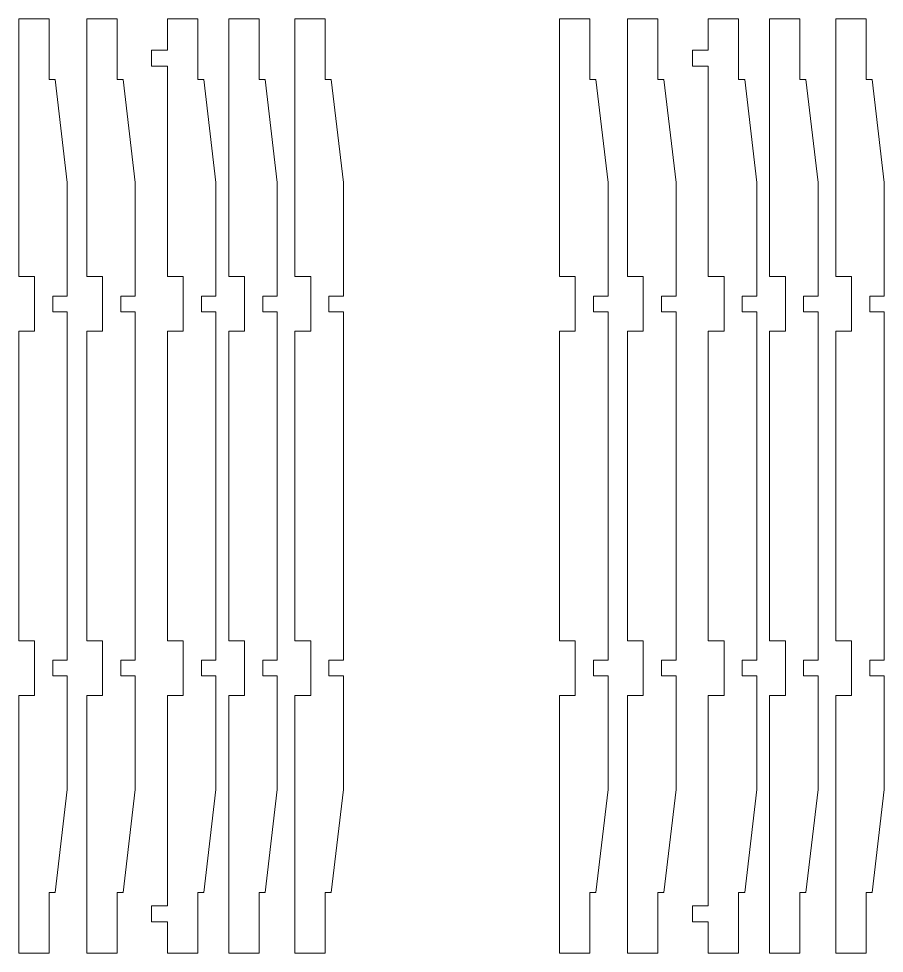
# Model space of a CAD drawing. Header units: centimetres. Extents: x -85 to 118, y -38 to 74.
# Drawn here: x -68.5 to -54.24, y -9.9 to 5.5 of the extents above; entities that cross this region are included whole.
import ezdxf

# ---------------------------------------------------------------- set-up
doc = ezdxf.new("R2010")
doc.units = ezdxf.units.CM
doc.header["$MEASUREMENT"] = 0

msp = doc.modelspace()

# ---------------------------------------------------------------- linework, layer by layer
at = {"lineweight": 9}
for points, knots in [([(-67.94127, 0.67302), (-67.94127, 0.67302), (-67.70128, 0.67302), (-67.70128, 0.67302), (-67.70128, 0.67302), (-67.70128, 0.67302), (-67.70128, -5.06665), (-67.70128, -5.06665), (-67.70128, -5.06665), (-67.70128, -5.06665), (-67.94127, -5.06665), (-67.94127, -5.06665), (-67.94127, -5.06665), (-67.94127, -5.06665), (-67.94127, -5.32663), (-67.94127, -5.32663), (-67.94127, -5.32663), (-67.94127, -5.32663), (-67.70128, -5.32663), (-67.70128, -5.32663), (-67.70128, -5.32663), (-67.70128, -5.32663), (-67.70128, -7.19653), (-67.70128, -7.19653), (-67.70128, -7.19653), (-67.70128, -7.19653), (-67.90127, -8.89643), (-67.90127, -8.89643), (-67.90127, -8.89643), (-67.90127, -8.89643), (-68.00126, -8.89643), (-68.00126, -8.89643), (-68.00126, -8.89643), (-68.00126, -8.89643), (-68.00126, -9.89637), (-68.00126, -9.89637), (-68.00126, -9.89637), (-68.00126, -9.89637), (-68.50124, -9.89637), (-68.50124, -9.89637), (-68.50124, -9.89637), (-68.50124, -9.89637), (-68.50124, -5.64662), (-68.50124, -5.64662), (-68.50124, -5.64662), (-68.50124, -5.64662), (-68.24125, -5.64662), (-68.24125, -5.64662), (-68.24125, -5.64662), (-68.24125, -5.64662), (-68.24125, -4.74667), (-68.24125, -4.74667), (-68.24125, -4.74667), (-68.24125, -4.74667), (-68.50124, -4.74667), (-68.50124, -4.74667), (-68.50124, -4.74667), (-68.50124, -4.74667), (-68.50124, 0.35304), (-68.50124, 0.35304), (-68.50124, 0.35304), (-68.50124, 0.35304), (-68.24125, 0.35304), (-68.24125, 0.35304), (-68.24125, 0.35304), (-68.24125, 0.35304), (-68.24125, 1.25298), (-68.24125, 1.25298), (-68.24125, 1.25298), (-68.24125, 1.25298), (-68.50124, 1.25298), (-68.50124, 1.25298), (-68.50124, 1.25298), (-68.50124, 1.25298), (-68.50124, 5.50273), (-68.50124, 5.50273), (-68.50124, 5.50273), (-68.50124, 5.50273), (-68.00126, 5.50273), (-68.00126, 5.50273), (-68.00126, 5.50273), (-68.00126, 5.50273), (-68.00126, 4.50279), (-68.00126, 4.50279), (-68.00126, 4.50279), (-68.00126, 4.50279), (-67.90127, 4.50279), (-67.90127, 4.50279), (-67.90127, 4.50279), (-67.90127, 4.50279), (-67.70128, 2.80289), (-67.70128, 2.80289), (-67.70128, 2.80289), (-67.70128, 2.80289), (-67.70128, 0.933), (-67.70128, 0.933), (-67.70128, 0.933), (-67.70128, 0.933), (-67.94127, 0.933), (-67.94127, 0.933), (-67.94127, 0.933), (-67.94127, 0.933), (-67.94127, 0.67302), (-67.94127, 0.67302)], [0, 0, 0, 0, 0.03703704, 0.03703704, 0.03703704, 0.03703704, 0.07407407, 0.07407407, 0.07407407, 0.07407407, 0.11111111, 0.11111111, 0.11111111, 0.11111111, 0.14814815, 0.14814815, 0.14814815, 0.14814815, 0.18518519, 0.18518519, 0.18518519, 0.18518519, 0.22222222, 0.22222222, 0.22222222, 0.22222222, 0.25925926, 0.25925926, 0.25925926, 0.25925926, 0.2962963, 0.2962963, 0.2962963, 0.2962963, 0.33333333, 0.33333333, 0.33333333, 0.33333333, 0.37037037, 0.37037037, 0.37037037, 0.37037037, 0.40740741, 0.40740741, 0.40740741, 0.40740741, 0.44444444, 0.44444444, 0.44444444, 0.44444444, 0.48148148, 0.48148148, 0.48148148, 0.48148148, 0.51851852, 0.51851852, 0.51851852, 0.51851852, 0.55555556, 0.55555556, 0.55555556, 0.55555556, 0.59259259, 0.59259259, 0.59259259, 0.59259259, 0.62962963, 0.62962963, 0.62962963, 0.62962963, 0.66666667, 0.66666667, 0.66666667, 0.66666667, 0.7037037, 0.7037037, 0.7037037, 0.7037037, 0.74074074, 0.74074074, 0.74074074, 0.74074074, 0.77777778, 0.77777778, 0.77777778, 0.77777778, 0.81481481, 0.81481481, 0.81481481, 0.81481481, 0.85185185, 0.85185185, 0.85185185, 0.85185185, 0.88888889, 0.88888889, 0.88888889, 0.88888889, 0.92592593, 0.92592593, 0.92592593, 0.92592593, 1, 1, 1, 1]), ([(-66.58135, 2.80289), (-66.58135, 2.80289), (-66.78134, 4.50279), (-66.78134, 4.50279), (-66.78134, 4.50279), (-66.78134, 4.50279), (-66.88133, 4.50279), (-66.88133, 4.50279), (-66.88133, 4.50279), (-66.88133, 4.50279), (-66.88133, 5.50273), (-66.88133, 5.50273), (-66.88133, 5.50273), (-66.88133, 5.50273), (-67.3813, 5.50273), (-67.3813, 5.50273), (-67.3813, 5.50273), (-67.3813, 5.50273), (-67.3813, 1.25298), (-67.3813, 1.25298), (-67.3813, 1.25298), (-67.3813, 1.25298), (-67.12132, 1.25298), (-67.12132, 1.25298), (-67.12132, 1.25298), (-67.12132, 1.25298), (-67.12132, 0.35304), (-67.12132, 0.35304), (-67.12132, 0.35304), (-67.12132, 0.35304), (-67.3813, 0.35304), (-67.3813, 0.35304), (-67.3813, 0.35304), (-67.3813, 0.35304), (-67.3813, -4.74667), (-67.3813, -4.74667), (-67.3813, -4.74667), (-67.3813, -4.74667), (-67.12132, -4.74667), (-67.12132, -4.74667), (-67.12132, -4.74667), (-67.12132, -4.74667), (-67.12132, -5.64662), (-67.12132, -5.64662), (-67.12132, -5.64662), (-67.12132, -5.64662), (-67.3813, -5.64662), (-67.3813, -5.64662), (-67.3813, -5.64662), (-67.3813, -5.64662), (-67.3813, -9.89637), (-67.3813, -9.89637), (-67.3813, -9.89637), (-67.3813, -9.89637), (-66.88133, -9.89637), (-66.88133, -9.89637), (-66.88133, -9.89637), (-66.88133, -9.89637), (-66.88133, -8.89643), (-66.88133, -8.89643), (-66.88133, -8.89643), (-66.88133, -8.89643), (-66.78134, -8.89643), (-66.78134, -8.89643), (-66.78134, -8.89643), (-66.78134, -8.89643), (-66.58135, -7.19653), (-66.58135, -7.19653), (-66.58135, -7.19653), (-66.58135, -7.19653), (-66.58135, -5.32663), (-66.58135, -5.32663), (-66.58135, -5.32663), (-66.58135, -5.32663), (-66.82133, -5.32663), (-66.82133, -5.32663), (-66.82133, -5.32663), (-66.82133, -5.32663), (-66.82133, -5.06665), (-66.82133, -5.06665), (-66.82133, -5.06665), (-66.82133, -5.06665), (-66.58135, -5.06665), (-66.58135, -5.06665), (-66.58135, -5.06665), (-66.58135, -5.06665), (-66.58135, 0.67302), (-66.58135, 0.67302), (-66.58135, 0.67302), (-66.58135, 0.67302), (-66.82133, 0.67302), (-66.82133, 0.67302), (-66.82133, 0.67302), (-66.82133, 0.67302), (-66.82133, 0.933), (-66.82133, 0.933), (-66.82133, 0.933), (-66.82133, 0.933), (-66.58135, 0.933), (-66.58135, 0.933), (-66.58135, 0.933), (-66.58135, 0.933), (-66.58135, 2.80289), (-66.58135, 2.80289)], [0, 0, 0, 0, 0.03703704, 0.03703704, 0.03703704, 0.03703704, 0.07407407, 0.07407407, 0.07407407, 0.07407407, 0.11111111, 0.11111111, 0.11111111, 0.11111111, 0.14814815, 0.14814815, 0.14814815, 0.14814815, 0.18518519, 0.18518519, 0.18518519, 0.18518519, 0.22222222, 0.22222222, 0.22222222, 0.22222222, 0.25925926, 0.25925926, 0.25925926, 0.25925926, 0.2962963, 0.2962963, 0.2962963, 0.2962963, 0.33333333, 0.33333333, 0.33333333, 0.33333333, 0.37037037, 0.37037037, 0.37037037, 0.37037037, 0.40740741, 0.40740741, 0.40740741, 0.40740741, 0.44444444, 0.44444444, 0.44444444, 0.44444444, 0.48148148, 0.48148148, 0.48148148, 0.48148148, 0.51851852, 0.51851852, 0.51851852, 0.51851852, 0.55555556, 0.55555556, 0.55555556, 0.55555556, 0.59259259, 0.59259259, 0.59259259, 0.59259259, 0.62962963, 0.62962963, 0.62962963, 0.62962963, 0.66666667, 0.66666667, 0.66666667, 0.66666667, 0.7037037, 0.7037037, 0.7037037, 0.7037037, 0.74074074, 0.74074074, 0.74074074, 0.74074074, 0.77777778, 0.77777778, 0.77777778, 0.77777778, 0.81481481, 0.81481481, 0.81481481, 0.81481481, 0.85185185, 0.85185185, 0.85185185, 0.85185185, 0.88888889, 0.88888889, 0.88888889, 0.88888889, 0.92592593, 0.92592593, 0.92592593, 0.92592593, 1, 1, 1, 1]), ([(-66.31136, -9.11641), (-66.31136, -9.11641), (-66.05138, -9.11641), (-66.05138, -9.11641), (-66.05138, -9.11641), (-66.05138, -9.11641), (-66.05138, -5.64662), (-66.05138, -5.64662), (-66.05138, -5.64662), (-66.05138, -5.64662), (-65.79139, -5.64662), (-65.79139, -5.64662), (-65.79139, -5.64662), (-65.79139, -5.64662), (-65.79139, -4.74667), (-65.79139, -4.74667), (-65.79139, -4.74667), (-65.79139, -4.74667), (-66.05138, -4.74667), (-66.05138, -4.74667), (-66.05138, -4.74667), (-66.05138, -4.74667), (-66.05138, 0.35304), (-66.05138, 0.35304), (-66.05138, 0.35304), (-66.05138, 0.35304), (-65.79139, 0.35304), (-65.79139, 0.35304), (-65.79139, 0.35304), (-65.79139, 0.35304), (-65.79139, 1.25298), (-65.79139, 1.25298), (-65.79139, 1.25298), (-65.79139, 1.25298), (-66.05138, 1.25298), (-66.05138, 1.25298), (-66.05138, 1.25298), (-66.05138, 1.25298), (-66.05138, 4.72278), (-66.05138, 4.72278), (-66.05138, 4.72278), (-66.05138, 4.72278), (-66.31136, 4.72278), (-66.31136, 4.72278), (-66.31136, 4.72278), (-66.31136, 4.72278), (-66.31136, 4.98276), (-66.31136, 4.98276), (-66.31136, 4.98276), (-66.31136, 4.98276), (-66.05138, 4.98276), (-66.05138, 4.98276), (-66.05138, 4.98276), (-66.05138, 4.98276), (-66.05138, 5.50273), (-66.05138, 5.50273), (-66.05138, 5.50273), (-66.05138, 5.50273), (-65.55141, 5.50273), (-65.55141, 5.50273), (-65.55141, 5.50273), (-65.55141, 5.50273), (-65.55141, 4.50279), (-65.55141, 4.50279), (-65.55141, 4.50279), (-65.55141, 4.50279), (-65.45141, 4.50279), (-65.45141, 4.50279), (-65.45141, 4.50279), (-65.45141, 4.50279), (-65.25143, 2.80289), (-65.25143, 2.80289), (-65.25143, 2.80289), (-65.25143, 2.80289), (-65.25143, 0.933), (-65.25143, 0.933), (-65.25143, 0.933), (-65.25143, 0.933), (-65.49141, 0.933), (-65.49141, 0.933), (-65.49141, 0.933), (-65.49141, 0.933), (-65.49141, 0.67302), (-65.49141, 0.67302), (-65.49141, 0.67302), (-65.49141, 0.67302), (-65.25143, 0.67302), (-65.25143, 0.67302), (-65.25143, 0.67302), (-65.25143, 0.67302), (-65.25143, -5.06665), (-65.25143, -5.06665), (-65.25143, -5.06665), (-65.25143, -5.06665), (-65.49141, -5.06665), (-65.49141, -5.06665), (-65.49141, -5.06665), (-65.49141, -5.06665), (-65.49141, -5.32663), (-65.49141, -5.32663), (-65.49141, -5.32663), (-65.49141, -5.32663), (-65.25143, -5.32663), (-65.25143, -5.32663), (-65.25143, -5.32663), (-65.25143, -5.32663), (-65.25143, -7.19653), (-65.25143, -7.19653), (-65.25143, -7.19653), (-65.25143, -7.19653), (-65.45141, -8.89643), (-65.45141, -8.89643), (-65.45141, -8.89643), (-65.45141, -8.89643), (-65.55141, -8.89643), (-65.55141, -8.89643), (-65.55141, -8.89643), (-65.55141, -8.89643), (-65.55141, -9.89637), (-65.55141, -9.89637), (-65.55141, -9.89637), (-65.55141, -9.89637), (-66.05138, -9.89637), (-66.05138, -9.89637), (-66.05138, -9.89637), (-66.05138, -9.89637), (-66.05138, -9.3764), (-66.05138, -9.3764), (-66.05138, -9.3764), (-66.05138, -9.3764), (-66.31136, -9.3764), (-66.31136, -9.3764), (-66.31136, -9.3764), (-66.31136, -9.3764), (-66.31136, -9.11641), (-66.31136, -9.11641)], [0, 0, 0, 0, 0.02857143, 0.02857143, 0.02857143, 0.02857143, 0.05714286, 0.05714286, 0.05714286, 0.05714286, 0.08571429, 0.08571429, 0.08571429, 0.08571429, 0.11428571, 0.11428571, 0.11428571, 0.11428571, 0.14285714, 0.14285714, 0.14285714, 0.14285714, 0.17142857, 0.17142857, 0.17142857, 0.17142857, 0.2, 0.2, 0.2, 0.2, 0.22857143, 0.22857143, 0.22857143, 0.22857143, 0.25714286, 0.25714286, 0.25714286, 0.25714286, 0.28571429, 0.28571429, 0.28571429, 0.28571429, 0.31428571, 0.31428571, 0.31428571, 0.31428571, 0.34285714, 0.34285714, 0.34285714, 0.34285714, 0.37142857, 0.37142857, 0.37142857, 0.37142857, 0.4, 0.4, 0.4, 0.4, 0.42857143, 0.42857143, 0.42857143, 0.42857143, 0.45714286, 0.45714286, 0.45714286, 0.45714286, 0.48571429, 0.48571429, 0.48571429, 0.48571429, 0.51428571, 0.51428571, 0.51428571, 0.51428571, 0.54285714, 0.54285714, 0.54285714, 0.54285714, 0.57142857, 0.57142857, 0.57142857, 0.57142857, 0.6, 0.6, 0.6, 0.6, 0.62857143, 0.62857143, 0.62857143, 0.62857143, 0.65714286, 0.65714286, 0.65714286, 0.65714286, 0.68571429, 0.68571429, 0.68571429, 0.68571429, 0.71428571, 0.71428571, 0.71428571, 0.71428571, 0.74285714, 0.74285714, 0.74285714, 0.74285714, 0.77142857, 0.77142857, 0.77142857, 0.77142857, 0.8, 0.8, 0.8, 0.8, 0.82857143, 0.82857143, 0.82857143, 0.82857143, 0.85714286, 0.85714286, 0.85714286, 0.85714286, 0.88571429, 0.88571429, 0.88571429, 0.88571429, 0.91428571, 0.91428571, 0.91428571, 0.91428571, 0.94285714, 0.94285714, 0.94285714, 0.94285714, 1, 1, 1, 1]), ([(-64.78145, -5.64662), (-64.78145, -5.64662), (-65.04144, -5.64662), (-65.04144, -5.64662), (-65.04144, -5.64662), (-65.04144, -5.64662), (-65.04144, -9.89637), (-65.04144, -9.89637), (-65.04144, -9.89637), (-65.04144, -9.89637), (-64.54147, -9.89637), (-64.54147, -9.89637), (-64.54147, -9.89637), (-64.54147, -9.89637), (-64.54147, -8.89643), (-64.54147, -8.89643), (-64.54147, -8.89643), (-64.54147, -8.89643), (-64.44147, -8.89643), (-64.44147, -8.89643), (-64.44147, -8.89643), (-64.44147, -8.89643), (-64.24148, -7.19653), (-64.24148, -7.19653), (-64.24148, -7.19653), (-64.24148, -7.19653), (-64.24148, -5.32663), (-64.24148, -5.32663), (-64.24148, -5.32663), (-64.24148, -5.32663), (-64.48147, -5.32663), (-64.48147, -5.32663), (-64.48147, -5.32663), (-64.48147, -5.32663), (-64.48147, -5.06665), (-64.48147, -5.06665), (-64.48147, -5.06665), (-64.48147, -5.06665), (-64.24148, -5.06665), (-64.24148, -5.06665), (-64.24148, -5.06665), (-64.24148, -5.06665), (-64.24148, 0.67302), (-64.24148, 0.67302), (-64.24148, 0.67302), (-64.24148, 0.67302), (-64.48147, 0.67302), (-64.48147, 0.67302), (-64.48147, 0.67302), (-64.48147, 0.67302), (-64.48147, 0.933), (-64.48147, 0.933), (-64.48147, 0.933), (-64.48147, 0.933), (-64.24148, 0.933), (-64.24148, 0.933), (-64.24148, 0.933), (-64.24148, 0.933), (-64.24148, 2.80289), (-64.24148, 2.80289), (-64.24148, 2.80289), (-64.24148, 2.80289), (-64.44147, 4.50279), (-64.44147, 4.50279), (-64.44147, 4.50279), (-64.44147, 4.50279), (-64.54147, 4.50279), (-64.54147, 4.50279), (-64.54147, 4.50279), (-64.54147, 4.50279), (-64.54147, 5.50273), (-64.54147, 5.50273), (-64.54147, 5.50273), (-64.54147, 5.50273), (-65.04144, 5.50273), (-65.04144, 5.50273), (-65.04144, 5.50273), (-65.04144, 5.50273), (-65.04144, 1.25298), (-65.04144, 1.25298), (-65.04144, 1.25298), (-65.04144, 1.25298), (-64.78145, 1.25298), (-64.78145, 1.25298), (-64.78145, 1.25298), (-64.78145, 1.25298), (-64.78145, 0.35304), (-64.78145, 0.35304), (-64.78145, 0.35304), (-64.78145, 0.35304), (-65.04144, 0.35304), (-65.04144, 0.35304), (-65.04144, 0.35304), (-65.04144, 0.35304), (-65.04144, -4.74667), (-65.04144, -4.74667), (-65.04144, -4.74667), (-65.04144, -4.74667), (-64.78145, -4.74667), (-64.78145, -4.74667), (-64.78145, -4.74667), (-64.78145, -4.74667), (-64.78145, -5.64662), (-64.78145, -5.64662)], [0, 0, 0, 0, 0.03703704, 0.03703704, 0.03703704, 0.03703704, 0.07407407, 0.07407407, 0.07407407, 0.07407407, 0.11111111, 0.11111111, 0.11111111, 0.11111111, 0.14814815, 0.14814815, 0.14814815, 0.14814815, 0.18518519, 0.18518519, 0.18518519, 0.18518519, 0.22222222, 0.22222222, 0.22222222, 0.22222222, 0.25925926, 0.25925926, 0.25925926, 0.25925926, 0.2962963, 0.2962963, 0.2962963, 0.2962963, 0.33333333, 0.33333333, 0.33333333, 0.33333333, 0.37037037, 0.37037037, 0.37037037, 0.37037037, 0.40740741, 0.40740741, 0.40740741, 0.40740741, 0.44444444, 0.44444444, 0.44444444, 0.44444444, 0.48148148, 0.48148148, 0.48148148, 0.48148148, 0.51851852, 0.51851852, 0.51851852, 0.51851852, 0.55555556, 0.55555556, 0.55555556, 0.55555556, 0.59259259, 0.59259259, 0.59259259, 0.59259259, 0.62962963, 0.62962963, 0.62962963, 0.62962963, 0.66666667, 0.66666667, 0.66666667, 0.66666667, 0.7037037, 0.7037037, 0.7037037, 0.7037037, 0.74074074, 0.74074074, 0.74074074, 0.74074074, 0.77777778, 0.77777778, 0.77777778, 0.77777778, 0.81481481, 0.81481481, 0.81481481, 0.81481481, 0.85185185, 0.85185185, 0.85185185, 0.85185185, 0.88888889, 0.88888889, 0.88888889, 0.88888889, 0.92592593, 0.92592593, 0.92592593, 0.92592593, 1, 1, 1, 1]), ([(-63.9515, 1.25298), (-63.9515, 1.25298), (-63.9515, 5.50273), (-63.9515, 5.50273), (-63.9515, 5.50273), (-63.9515, 5.50273), (-63.45153, 5.50273), (-63.45153, 5.50273), (-63.45153, 5.50273), (-63.45153, 5.50273), (-63.45153, 4.50279), (-63.45153, 4.50279), (-63.45153, 4.50279), (-63.45153, 4.50279), (-63.35154, 4.50279), (-63.35154, 4.50279), (-63.35154, 4.50279), (-63.35154, 4.50279), (-63.15155, 2.80289), (-63.15155, 2.80289), (-63.15155, 2.80289), (-63.15155, 2.80289), (-63.15155, 0.933), (-63.15155, 0.933), (-63.15155, 0.933), (-63.15155, 0.933), (-63.39153, 0.933), (-63.39153, 0.933), (-63.39153, 0.933), (-63.39153, 0.933), (-63.39153, 0.67302), (-63.39153, 0.67302), (-63.39153, 0.67302), (-63.39153, 0.67302), (-63.15155, 0.67302), (-63.15155, 0.67302), (-63.15155, 0.67302), (-63.15155, 0.67302), (-63.15155, -5.06665), (-63.15155, -5.06665), (-63.15155, -5.06665), (-63.15155, -5.06665), (-63.39153, -5.06665), (-63.39153, -5.06665), (-63.39153, -5.06665), (-63.39153, -5.06665), (-63.39153, -5.32663), (-63.39153, -5.32663), (-63.39153, -5.32663), (-63.39153, -5.32663), (-63.15155, -5.32663), (-63.15155, -5.32663), (-63.15155, -5.32663), (-63.15155, -5.32663), (-63.15155, -7.19653), (-63.15155, -7.19653), (-63.15155, -7.19653), (-63.15155, -7.19653), (-63.35154, -8.89643), (-63.35154, -8.89643), (-63.35154, -8.89643), (-63.35154, -8.89643), (-63.45153, -8.89643), (-63.45153, -8.89643), (-63.45153, -8.89643), (-63.45153, -8.89643), (-63.45153, -9.89637), (-63.45153, -9.89637), (-63.45153, -9.89637), (-63.45153, -9.89637), (-63.9515, -9.89637), (-63.9515, -9.89637), (-63.9515, -9.89637), (-63.9515, -9.89637), (-63.9515, -5.64662), (-63.9515, -5.64662), (-63.9515, -5.64662), (-63.9515, -5.64662), (-63.69152, -5.64662), (-63.69152, -5.64662), (-63.69152, -5.64662), (-63.69152, -5.64662), (-63.69152, -4.74667), (-63.69152, -4.74667), (-63.69152, -4.74667), (-63.69152, -4.74667), (-63.9515, -4.74667), (-63.9515, -4.74667), (-63.9515, -4.74667), (-63.9515, -4.74667), (-63.9515, 0.35304), (-63.9515, 0.35304), (-63.9515, 0.35304), (-63.9515, 0.35304), (-63.69152, 0.35304), (-63.69152, 0.35304), (-63.69152, 0.35304), (-63.69152, 0.35304), (-63.69152, 1.25298), (-63.69152, 1.25298), (-63.69152, 1.25298), (-63.69152, 1.25298), (-63.9515, 1.25298), (-63.9515, 1.25298)], [0, 0, 0, 0, 0.03703704, 0.03703704, 0.03703704, 0.03703704, 0.07407407, 0.07407407, 0.07407407, 0.07407407, 0.11111111, 0.11111111, 0.11111111, 0.11111111, 0.14814815, 0.14814815, 0.14814815, 0.14814815, 0.18518519, 0.18518519, 0.18518519, 0.18518519, 0.22222222, 0.22222222, 0.22222222, 0.22222222, 0.25925926, 0.25925926, 0.25925926, 0.25925926, 0.2962963, 0.2962963, 0.2962963, 0.2962963, 0.33333333, 0.33333333, 0.33333333, 0.33333333, 0.37037037, 0.37037037, 0.37037037, 0.37037037, 0.40740741, 0.40740741, 0.40740741, 0.40740741, 0.44444444, 0.44444444, 0.44444444, 0.44444444, 0.48148148, 0.48148148, 0.48148148, 0.48148148, 0.51851852, 0.51851852, 0.51851852, 0.51851852, 0.55555556, 0.55555556, 0.55555556, 0.55555556, 0.59259259, 0.59259259, 0.59259259, 0.59259259, 0.62962963, 0.62962963, 0.62962963, 0.62962963, 0.66666667, 0.66666667, 0.66666667, 0.66666667, 0.7037037, 0.7037037, 0.7037037, 0.7037037, 0.74074074, 0.74074074, 0.74074074, 0.74074074, 0.77777778, 0.77777778, 0.77777778, 0.77777778, 0.81481481, 0.81481481, 0.81481481, 0.81481481, 0.85185185, 0.85185185, 0.85185185, 0.85185185, 0.88888889, 0.88888889, 0.88888889, 0.88888889, 0.92592593, 0.92592593, 0.92592593, 0.92592593, 1, 1, 1, 1]), ([(-59.03179, 0.67302), (-59.03179, 0.67302), (-58.7918, 0.67302), (-58.7918, 0.67302), (-58.7918, 0.67302), (-58.7918, 0.67302), (-58.7918, -5.06665), (-58.7918, -5.06665), (-58.7918, -5.06665), (-58.7918, -5.06665), (-59.03179, -5.06665), (-59.03179, -5.06665), (-59.03179, -5.06665), (-59.03179, -5.06665), (-59.03179, -5.32663), (-59.03179, -5.32663), (-59.03179, -5.32663), (-59.03179, -5.32663), (-58.7918, -5.32663), (-58.7918, -5.32663), (-58.7918, -5.32663), (-58.7918, -5.32663), (-58.7918, -7.19653), (-58.7918, -7.19653), (-58.7918, -7.19653), (-58.7918, -7.19653), (-58.99179, -8.89643), (-58.99179, -8.89643), (-58.99179, -8.89643), (-58.99179, -8.89643), (-59.09179, -8.89643), (-59.09179, -8.89643), (-59.09179, -8.89643), (-59.09179, -8.89643), (-59.09179, -9.89637), (-59.09179, -9.89637), (-59.09179, -9.89637), (-59.09179, -9.89637), (-59.59175, -9.89637), (-59.59175, -9.89637), (-59.59175, -9.89637), (-59.59175, -9.89637), (-59.59175, -5.64662), (-59.59175, -5.64662), (-59.59175, -5.64662), (-59.59175, -5.64662), (-59.33177, -5.64662), (-59.33177, -5.64662), (-59.33177, -5.64662), (-59.33177, -5.64662), (-59.33177, -4.74667), (-59.33177, -4.74667), (-59.33177, -4.74667), (-59.33177, -4.74667), (-59.59175, -4.74667), (-59.59175, -4.74667), (-59.59175, -4.74667), (-59.59175, -4.74667), (-59.59175, 0.35304), (-59.59175, 0.35304), (-59.59175, 0.35304), (-59.59175, 0.35304), (-59.33177, 0.35304), (-59.33177, 0.35304), (-59.33177, 0.35304), (-59.33177, 0.35304), (-59.33177, 1.25298), (-59.33177, 1.25298), (-59.33177, 1.25298), (-59.33177, 1.25298), (-59.59175, 1.25298), (-59.59175, 1.25298), (-59.59175, 1.25298), (-59.59175, 1.25298), (-59.59175, 5.50273), (-59.59175, 5.50273), (-59.59175, 5.50273), (-59.59175, 5.50273), (-59.09179, 5.50273), (-59.09179, 5.50273), (-59.09179, 5.50273), (-59.09179, 5.50273), (-59.09179, 4.50279), (-59.09179, 4.50279), (-59.09179, 4.50279), (-59.09179, 4.50279), (-58.99179, 4.50279), (-58.99179, 4.50279), (-58.99179, 4.50279), (-58.99179, 4.50279), (-58.7918, 2.80289), (-58.7918, 2.80289), (-58.7918, 2.80289), (-58.7918, 2.80289), (-58.7918, 0.933), (-58.7918, 0.933), (-58.7918, 0.933), (-58.7918, 0.933), (-59.03179, 0.933), (-59.03179, 0.933), (-59.03179, 0.933), (-59.03179, 0.933), (-59.03179, 0.67302), (-59.03179, 0.67302)], [0, 0, 0, 0, 0.03703704, 0.03703704, 0.03703704, 0.03703704, 0.07407407, 0.07407407, 0.07407407, 0.07407407, 0.11111111, 0.11111111, 0.11111111, 0.11111111, 0.14814815, 0.14814815, 0.14814815, 0.14814815, 0.18518519, 0.18518519, 0.18518519, 0.18518519, 0.22222222, 0.22222222, 0.22222222, 0.22222222, 0.25925926, 0.25925926, 0.25925926, 0.25925926, 0.2962963, 0.2962963, 0.2962963, 0.2962963, 0.33333333, 0.33333333, 0.33333333, 0.33333333, 0.37037037, 0.37037037, 0.37037037, 0.37037037, 0.40740741, 0.40740741, 0.40740741, 0.40740741, 0.44444444, 0.44444444, 0.44444444, 0.44444444, 0.48148148, 0.48148148, 0.48148148, 0.48148148, 0.51851852, 0.51851852, 0.51851852, 0.51851852, 0.55555556, 0.55555556, 0.55555556, 0.55555556, 0.59259259, 0.59259259, 0.59259259, 0.59259259, 0.62962963, 0.62962963, 0.62962963, 0.62962963, 0.66666667, 0.66666667, 0.66666667, 0.66666667, 0.7037037, 0.7037037, 0.7037037, 0.7037037, 0.74074074, 0.74074074, 0.74074074, 0.74074074, 0.77777778, 0.77777778, 0.77777778, 0.77777778, 0.81481481, 0.81481481, 0.81481481, 0.81481481, 0.85185185, 0.85185185, 0.85185185, 0.85185185, 0.88888889, 0.88888889, 0.88888889, 0.88888889, 0.92592593, 0.92592593, 0.92592593, 0.92592593, 1, 1, 1, 1]), ([(-57.67187, 2.80289), (-57.67187, 2.80289), (-57.87185, 4.50279), (-57.87185, 4.50279), (-57.87185, 4.50279), (-57.87185, 4.50279), (-57.97185, 4.50279), (-57.97185, 4.50279), (-57.97185, 4.50279), (-57.97185, 4.50279), (-57.97185, 5.50273), (-57.97185, 5.50273), (-57.97185, 5.50273), (-57.97185, 5.50273), (-58.47182, 5.50273), (-58.47182, 5.50273), (-58.47182, 5.50273), (-58.47182, 5.50273), (-58.47182, 1.25298), (-58.47182, 1.25298), (-58.47182, 1.25298), (-58.47182, 1.25298), (-58.21183, 1.25298), (-58.21183, 1.25298), (-58.21183, 1.25298), (-58.21183, 1.25298), (-58.21183, 0.35304), (-58.21183, 0.35304), (-58.21183, 0.35304), (-58.21183, 0.35304), (-58.47182, 0.35304), (-58.47182, 0.35304), (-58.47182, 0.35304), (-58.47182, 0.35304), (-58.47182, -4.74667), (-58.47182, -4.74667), (-58.47182, -4.74667), (-58.47182, -4.74667), (-58.21183, -4.74667), (-58.21183, -4.74667), (-58.21183, -4.74667), (-58.21183, -4.74667), (-58.21183, -5.64662), (-58.21183, -5.64662), (-58.21183, -5.64662), (-58.21183, -5.64662), (-58.47182, -5.64662), (-58.47182, -5.64662), (-58.47182, -5.64662), (-58.47182, -5.64662), (-58.47182, -9.89637), (-58.47182, -9.89637), (-58.47182, -9.89637), (-58.47182, -9.89637), (-57.97185, -9.89637), (-57.97185, -9.89637), (-57.97185, -9.89637), (-57.97185, -9.89637), (-57.97185, -8.89643), (-57.97185, -8.89643), (-57.97185, -8.89643), (-57.97185, -8.89643), (-57.87185, -8.89643), (-57.87185, -8.89643), (-57.87185, -8.89643), (-57.87185, -8.89643), (-57.67187, -7.19653), (-57.67187, -7.19653), (-57.67187, -7.19653), (-57.67187, -7.19653), (-57.67187, -5.32663), (-57.67187, -5.32663), (-57.67187, -5.32663), (-57.67187, -5.32663), (-57.91185, -5.32663), (-57.91185, -5.32663), (-57.91185, -5.32663), (-57.91185, -5.32663), (-57.91185, -5.06665), (-57.91185, -5.06665), (-57.91185, -5.06665), (-57.91185, -5.06665), (-57.67187, -5.06665), (-57.67187, -5.06665), (-57.67187, -5.06665), (-57.67187, -5.06665), (-57.67187, 0.67302), (-57.67187, 0.67302), (-57.67187, 0.67302), (-57.67187, 0.67302), (-57.91185, 0.67302), (-57.91185, 0.67302), (-57.91185, 0.67302), (-57.91185, 0.67302), (-57.91185, 0.933), (-57.91185, 0.933), (-57.91185, 0.933), (-57.91185, 0.933), (-57.67187, 0.933), (-57.67187, 0.933), (-57.67187, 0.933), (-57.67187, 0.933), (-57.67187, 2.80289), (-57.67187, 2.80289)], [0, 0, 0, 0, 0.03703704, 0.03703704, 0.03703704, 0.03703704, 0.07407407, 0.07407407, 0.07407407, 0.07407407, 0.11111111, 0.11111111, 0.11111111, 0.11111111, 0.14814815, 0.14814815, 0.14814815, 0.14814815, 0.18518519, 0.18518519, 0.18518519, 0.18518519, 0.22222222, 0.22222222, 0.22222222, 0.22222222, 0.25925926, 0.25925926, 0.25925926, 0.25925926, 0.2962963, 0.2962963, 0.2962963, 0.2962963, 0.33333333, 0.33333333, 0.33333333, 0.33333333, 0.37037037, 0.37037037, 0.37037037, 0.37037037, 0.40740741, 0.40740741, 0.40740741, 0.40740741, 0.44444444, 0.44444444, 0.44444444, 0.44444444, 0.48148148, 0.48148148, 0.48148148, 0.48148148, 0.51851852, 0.51851852, 0.51851852, 0.51851852, 0.55555556, 0.55555556, 0.55555556, 0.55555556, 0.59259259, 0.59259259, 0.59259259, 0.59259259, 0.62962963, 0.62962963, 0.62962963, 0.62962963, 0.66666667, 0.66666667, 0.66666667, 0.66666667, 0.7037037, 0.7037037, 0.7037037, 0.7037037, 0.74074074, 0.74074074, 0.74074074, 0.74074074, 0.77777778, 0.77777778, 0.77777778, 0.77777778, 0.81481481, 0.81481481, 0.81481481, 0.81481481, 0.85185185, 0.85185185, 0.85185185, 0.85185185, 0.88888889, 0.88888889, 0.88888889, 0.88888889, 0.92592593, 0.92592593, 0.92592593, 0.92592593, 1, 1, 1, 1]), ([(-57.40188, -9.11641), (-57.40188, -9.11641), (-57.1419, -9.11641), (-57.1419, -9.11641), (-57.1419, -9.11641), (-57.1419, -9.11641), (-57.1419, -5.64662), (-57.1419, -5.64662), (-57.1419, -5.64662), (-57.1419, -5.64662), (-56.88191, -5.64662), (-56.88191, -5.64662), (-56.88191, -5.64662), (-56.88191, -5.64662), (-56.88191, -4.74667), (-56.88191, -4.74667), (-56.88191, -4.74667), (-56.88191, -4.74667), (-57.1419, -4.74667), (-57.1419, -4.74667), (-57.1419, -4.74667), (-57.1419, -4.74667), (-57.1419, 0.35304), (-57.1419, 0.35304), (-57.1419, 0.35304), (-57.1419, 0.35304), (-56.88191, 0.35304), (-56.88191, 0.35304), (-56.88191, 0.35304), (-56.88191, 0.35304), (-56.88191, 1.25298), (-56.88191, 1.25298), (-56.88191, 1.25298), (-56.88191, 1.25298), (-57.1419, 1.25298), (-57.1419, 1.25298), (-57.1419, 1.25298), (-57.1419, 1.25298), (-57.1419, 4.72278), (-57.1419, 4.72278), (-57.1419, 4.72278), (-57.1419, 4.72278), (-57.40188, 4.72278), (-57.40188, 4.72278), (-57.40188, 4.72278), (-57.40188, 4.72278), (-57.40188, 4.98276), (-57.40188, 4.98276), (-57.40188, 4.98276), (-57.40188, 4.98276), (-57.1419, 4.98276), (-57.1419, 4.98276), (-57.1419, 4.98276), (-57.1419, 4.98276), (-57.1419, 5.50273), (-57.1419, 5.50273), (-57.1419, 5.50273), (-57.1419, 5.50273), (-56.64193, 5.50273), (-56.64193, 5.50273), (-56.64193, 5.50273), (-56.64193, 5.50273), (-56.64193, 4.50279), (-56.64193, 4.50279), (-56.64193, 4.50279), (-56.64193, 4.50279), (-56.54193, 4.50279), (-56.54193, 4.50279), (-56.54193, 4.50279), (-56.54193, 4.50279), (-56.34194, 2.80289), (-56.34194, 2.80289), (-56.34194, 2.80289), (-56.34194, 2.80289), (-56.34194, 0.933), (-56.34194, 0.933), (-56.34194, 0.933), (-56.34194, 0.933), (-56.58193, 0.933), (-56.58193, 0.933), (-56.58193, 0.933), (-56.58193, 0.933), (-56.58193, 0.67302), (-56.58193, 0.67302), (-56.58193, 0.67302), (-56.58193, 0.67302), (-56.34194, 0.67302), (-56.34194, 0.67302), (-56.34194, 0.67302), (-56.34194, 0.67302), (-56.34194, -5.06665), (-56.34194, -5.06665), (-56.34194, -5.06665), (-56.34194, -5.06665), (-56.58193, -5.06665), (-56.58193, -5.06665), (-56.58193, -5.06665), (-56.58193, -5.06665), (-56.58193, -5.32663), (-56.58193, -5.32663), (-56.58193, -5.32663), (-56.58193, -5.32663), (-56.34194, -5.32663), (-56.34194, -5.32663), (-56.34194, -5.32663), (-56.34194, -5.32663), (-56.34194, -7.19653), (-56.34194, -7.19653), (-56.34194, -7.19653), (-56.34194, -7.19653), (-56.54193, -8.89643), (-56.54193, -8.89643), (-56.54193, -8.89643), (-56.54193, -8.89643), (-56.64193, -8.89643), (-56.64193, -8.89643), (-56.64193, -8.89643), (-56.64193, -8.89643), (-56.64193, -9.89637), (-56.64193, -9.89637), (-56.64193, -9.89637), (-56.64193, -9.89637), (-57.1419, -9.89637), (-57.1419, -9.89637), (-57.1419, -9.89637), (-57.1419, -9.89637), (-57.1419, -9.3764), (-57.1419, -9.3764), (-57.1419, -9.3764), (-57.1419, -9.3764), (-57.40188, -9.3764), (-57.40188, -9.3764), (-57.40188, -9.3764), (-57.40188, -9.3764), (-57.40188, -9.11641), (-57.40188, -9.11641)], [0, 0, 0, 0, 0.02857143, 0.02857143, 0.02857143, 0.02857143, 0.05714286, 0.05714286, 0.05714286, 0.05714286, 0.08571429, 0.08571429, 0.08571429, 0.08571429, 0.11428571, 0.11428571, 0.11428571, 0.11428571, 0.14285714, 0.14285714, 0.14285714, 0.14285714, 0.17142857, 0.17142857, 0.17142857, 0.17142857, 0.2, 0.2, 0.2, 0.2, 0.22857143, 0.22857143, 0.22857143, 0.22857143, 0.25714286, 0.25714286, 0.25714286, 0.25714286, 0.28571429, 0.28571429, 0.28571429, 0.28571429, 0.31428571, 0.31428571, 0.31428571, 0.31428571, 0.34285714, 0.34285714, 0.34285714, 0.34285714, 0.37142857, 0.37142857, 0.37142857, 0.37142857, 0.4, 0.4, 0.4, 0.4, 0.42857143, 0.42857143, 0.42857143, 0.42857143, 0.45714286, 0.45714286, 0.45714286, 0.45714286, 0.48571429, 0.48571429, 0.48571429, 0.48571429, 0.51428571, 0.51428571, 0.51428571, 0.51428571, 0.54285714, 0.54285714, 0.54285714, 0.54285714, 0.57142857, 0.57142857, 0.57142857, 0.57142857, 0.6, 0.6, 0.6, 0.6, 0.62857143, 0.62857143, 0.62857143, 0.62857143, 0.65714286, 0.65714286, 0.65714286, 0.65714286, 0.68571429, 0.68571429, 0.68571429, 0.68571429, 0.71428571, 0.71428571, 0.71428571, 0.71428571, 0.74285714, 0.74285714, 0.74285714, 0.74285714, 0.77142857, 0.77142857, 0.77142857, 0.77142857, 0.8, 0.8, 0.8, 0.8, 0.82857143, 0.82857143, 0.82857143, 0.82857143, 0.85714286, 0.85714286, 0.85714286, 0.85714286, 0.88571429, 0.88571429, 0.88571429, 0.88571429, 0.91428571, 0.91428571, 0.91428571, 0.91428571, 0.94285714, 0.94285714, 0.94285714, 0.94285714, 1, 1, 1, 1]), ([(-55.87197, -5.64662), (-55.87197, -5.64662), (-56.13196, -5.64662), (-56.13196, -5.64662), (-56.13196, -5.64662), (-56.13196, -5.64662), (-56.13196, -9.89637), (-56.13196, -9.89637), (-56.13196, -9.89637), (-56.13196, -9.89637), (-55.63198, -9.89637), (-55.63198, -9.89637), (-55.63198, -9.89637), (-55.63198, -9.89637), (-55.63198, -8.89643), (-55.63198, -8.89643), (-55.63198, -8.89643), (-55.63198, -8.89643), (-55.53199, -8.89643), (-55.53199, -8.89643), (-55.53199, -8.89643), (-55.53199, -8.89643), (-55.332, -7.19653), (-55.332, -7.19653), (-55.332, -7.19653), (-55.332, -7.19653), (-55.332, -5.32663), (-55.332, -5.32663), (-55.332, -5.32663), (-55.332, -5.32663), (-55.57199, -5.32663), (-55.57199, -5.32663), (-55.57199, -5.32663), (-55.57199, -5.32663), (-55.57199, -5.06665), (-55.57199, -5.06665), (-55.57199, -5.06665), (-55.57199, -5.06665), (-55.332, -5.06665), (-55.332, -5.06665), (-55.332, -5.06665), (-55.332, -5.06665), (-55.332, 0.67302), (-55.332, 0.67302), (-55.332, 0.67302), (-55.332, 0.67302), (-55.57199, 0.67302), (-55.57199, 0.67302), (-55.57199, 0.67302), (-55.57199, 0.67302), (-55.57199, 0.933), (-55.57199, 0.933), (-55.57199, 0.933), (-55.57199, 0.933), (-55.332, 0.933), (-55.332, 0.933), (-55.332, 0.933), (-55.332, 0.933), (-55.332, 2.80289), (-55.332, 2.80289), (-55.332, 2.80289), (-55.332, 2.80289), (-55.53199, 4.50279), (-55.53199, 4.50279), (-55.53199, 4.50279), (-55.53199, 4.50279), (-55.63198, 4.50279), (-55.63198, 4.50279), (-55.63198, 4.50279), (-55.63198, 4.50279), (-55.63198, 5.50273), (-55.63198, 5.50273), (-55.63198, 5.50273), (-55.63198, 5.50273), (-56.13196, 5.50273), (-56.13196, 5.50273), (-56.13196, 5.50273), (-56.13196, 5.50273), (-56.13196, 1.25298), (-56.13196, 1.25298), (-56.13196, 1.25298), (-56.13196, 1.25298), (-55.87197, 1.25298), (-55.87197, 1.25298), (-55.87197, 1.25298), (-55.87197, 1.25298), (-55.87197, 0.35304), (-55.87197, 0.35304), (-55.87197, 0.35304), (-55.87197, 0.35304), (-56.13196, 0.35304), (-56.13196, 0.35304), (-56.13196, 0.35304), (-56.13196, 0.35304), (-56.13196, -4.74667), (-56.13196, -4.74667), (-56.13196, -4.74667), (-56.13196, -4.74667), (-55.87197, -4.74667), (-55.87197, -4.74667), (-55.87197, -4.74667), (-55.87197, -4.74667), (-55.87197, -5.64662), (-55.87197, -5.64662)], [0, 0, 0, 0, 0.03703704, 0.03703704, 0.03703704, 0.03703704, 0.07407407, 0.07407407, 0.07407407, 0.07407407, 0.11111111, 0.11111111, 0.11111111, 0.11111111, 0.14814815, 0.14814815, 0.14814815, 0.14814815, 0.18518519, 0.18518519, 0.18518519, 0.18518519, 0.22222222, 0.22222222, 0.22222222, 0.22222222, 0.25925926, 0.25925926, 0.25925926, 0.25925926, 0.2962963, 0.2962963, 0.2962963, 0.2962963, 0.33333333, 0.33333333, 0.33333333, 0.33333333, 0.37037037, 0.37037037, 0.37037037, 0.37037037, 0.40740741, 0.40740741, 0.40740741, 0.40740741, 0.44444444, 0.44444444, 0.44444444, 0.44444444, 0.48148148, 0.48148148, 0.48148148, 0.48148148, 0.51851852, 0.51851852, 0.51851852, 0.51851852, 0.55555556, 0.55555556, 0.55555556, 0.55555556, 0.59259259, 0.59259259, 0.59259259, 0.59259259, 0.62962963, 0.62962963, 0.62962963, 0.62962963, 0.66666667, 0.66666667, 0.66666667, 0.66666667, 0.7037037, 0.7037037, 0.7037037, 0.7037037, 0.74074074, 0.74074074, 0.74074074, 0.74074074, 0.77777778, 0.77777778, 0.77777778, 0.77777778, 0.81481481, 0.81481481, 0.81481481, 0.81481481, 0.85185185, 0.85185185, 0.85185185, 0.85185185, 0.88888889, 0.88888889, 0.88888889, 0.88888889, 0.92592593, 0.92592593, 0.92592593, 0.92592593, 1, 1, 1, 1]), ([(-55.04202, 1.25298), (-55.04202, 1.25298), (-55.04202, 5.50273), (-55.04202, 5.50273), (-55.04202, 5.50273), (-55.04202, 5.50273), (-54.54205, 5.50273), (-54.54205, 5.50273), (-54.54205, 5.50273), (-54.54205, 5.50273), (-54.54205, 4.50279), (-54.54205, 4.50279), (-54.54205, 4.50279), (-54.54205, 4.50279), (-54.44205, 4.50279), (-54.44205, 4.50279), (-54.44205, 4.50279), (-54.44205, 4.50279), (-54.24207, 2.80289), (-54.24207, 2.80289), (-54.24207, 2.80289), (-54.24207, 2.80289), (-54.24207, 0.933), (-54.24207, 0.933), (-54.24207, 0.933), (-54.24207, 0.933), (-54.48205, 0.933), (-54.48205, 0.933), (-54.48205, 0.933), (-54.48205, 0.933), (-54.48205, 0.67302), (-54.48205, 0.67302), (-54.48205, 0.67302), (-54.48205, 0.67302), (-54.24207, 0.67302), (-54.24207, 0.67302), (-54.24207, 0.67302), (-54.24207, 0.67302), (-54.24207, -5.06665), (-54.24207, -5.06665), (-54.24207, -5.06665), (-54.24207, -5.06665), (-54.48205, -5.06665), (-54.48205, -5.06665), (-54.48205, -5.06665), (-54.48205, -5.06665), (-54.48205, -5.32663), (-54.48205, -5.32663), (-54.48205, -5.32663), (-54.48205, -5.32663), (-54.24207, -5.32663), (-54.24207, -5.32663), (-54.24207, -5.32663), (-54.24207, -5.32663), (-54.24207, -7.19653), (-54.24207, -7.19653), (-54.24207, -7.19653), (-54.24207, -7.19653), (-54.44205, -8.89643), (-54.44205, -8.89643), (-54.44205, -8.89643), (-54.44205, -8.89643), (-54.54205, -8.89643), (-54.54205, -8.89643), (-54.54205, -8.89643), (-54.54205, -8.89643), (-54.54205, -9.89637), (-54.54205, -9.89637), (-54.54205, -9.89637), (-54.54205, -9.89637), (-55.04202, -9.89637), (-55.04202, -9.89637), (-55.04202, -9.89637), (-55.04202, -9.89637), (-55.04202, -5.64662), (-55.04202, -5.64662), (-55.04202, -5.64662), (-55.04202, -5.64662), (-54.78204, -5.64662), (-54.78204, -5.64662), (-54.78204, -5.64662), (-54.78204, -5.64662), (-54.78204, -4.74667), (-54.78204, -4.74667), (-54.78204, -4.74667), (-54.78204, -4.74667), (-55.04202, -4.74667), (-55.04202, -4.74667), (-55.04202, -4.74667), (-55.04202, -4.74667), (-55.04202, 0.35304), (-55.04202, 0.35304), (-55.04202, 0.35304), (-55.04202, 0.35304), (-54.78204, 0.35304), (-54.78204, 0.35304), (-54.78204, 0.35304), (-54.78204, 0.35304), (-54.78204, 1.25298), (-54.78204, 1.25298), (-54.78204, 1.25298), (-54.78204, 1.25298), (-55.04202, 1.25298), (-55.04202, 1.25298)], [0, 0, 0, 0, 0.03703704, 0.03703704, 0.03703704, 0.03703704, 0.07407407, 0.07407407, 0.07407407, 0.07407407, 0.11111111, 0.11111111, 0.11111111, 0.11111111, 0.14814815, 0.14814815, 0.14814815, 0.14814815, 0.18518519, 0.18518519, 0.18518519, 0.18518519, 0.22222222, 0.22222222, 0.22222222, 0.22222222, 0.25925926, 0.25925926, 0.25925926, 0.25925926, 0.2962963, 0.2962963, 0.2962963, 0.2962963, 0.33333333, 0.33333333, 0.33333333, 0.33333333, 0.37037037, 0.37037037, 0.37037037, 0.37037037, 0.40740741, 0.40740741, 0.40740741, 0.40740741, 0.44444444, 0.44444444, 0.44444444, 0.44444444, 0.48148148, 0.48148148, 0.48148148, 0.48148148, 0.51851852, 0.51851852, 0.51851852, 0.51851852, 0.55555556, 0.55555556, 0.55555556, 0.55555556, 0.59259259, 0.59259259, 0.59259259, 0.59259259, 0.62962963, 0.62962963, 0.62962963, 0.62962963, 0.66666667, 0.66666667, 0.66666667, 0.66666667, 0.7037037, 0.7037037, 0.7037037, 0.7037037, 0.74074074, 0.74074074, 0.74074074, 0.74074074, 0.77777778, 0.77777778, 0.77777778, 0.77777778, 0.81481481, 0.81481481, 0.81481481, 0.81481481, 0.85185185, 0.85185185, 0.85185185, 0.85185185, 0.88888889, 0.88888889, 0.88888889, 0.88888889, 0.92592593, 0.92592593, 0.92592593, 0.92592593, 1, 1, 1, 1])]:
    msp.add_open_spline(points, degree=3, knots=knots, dxfattribs=at)

doc.saveas('drawing.dxf')
